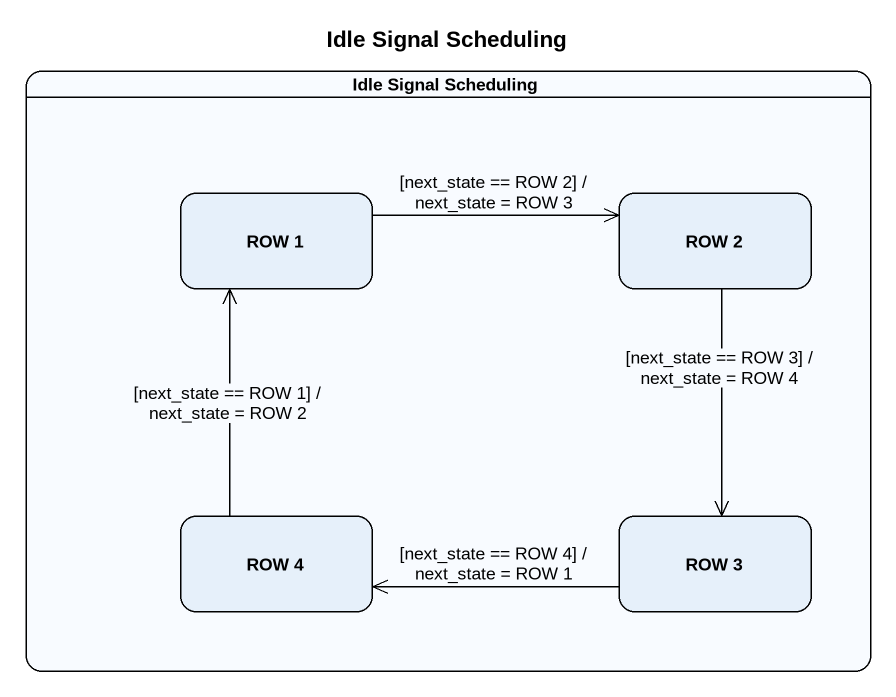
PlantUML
@startuml
title Idle Signal Scheduling
hide empty description
state "Idle Signal Scheduling" as Idle_Signal_Scheduling {
  state "ROW 1" as ROW_1
  state "ROW 2" as ROW_2
  state "ROW 4" as ROW_4
  state "ROW 3" as ROW_3
}
ROW_1 -right-> ROW_2 : [next_state == ROW 2] / next_state = ROW 3
ROW_2 --> ROW_3 : [next_state == ROW 3] / next_state = ROW 4
ROW_4 -up-> ROW_1 : [next_state == ROW 1] / next_state = ROW 2
ROW_3 -left-> ROW_4 : [next_state == ROW 4] / next_state = ROW 1
@enduml
